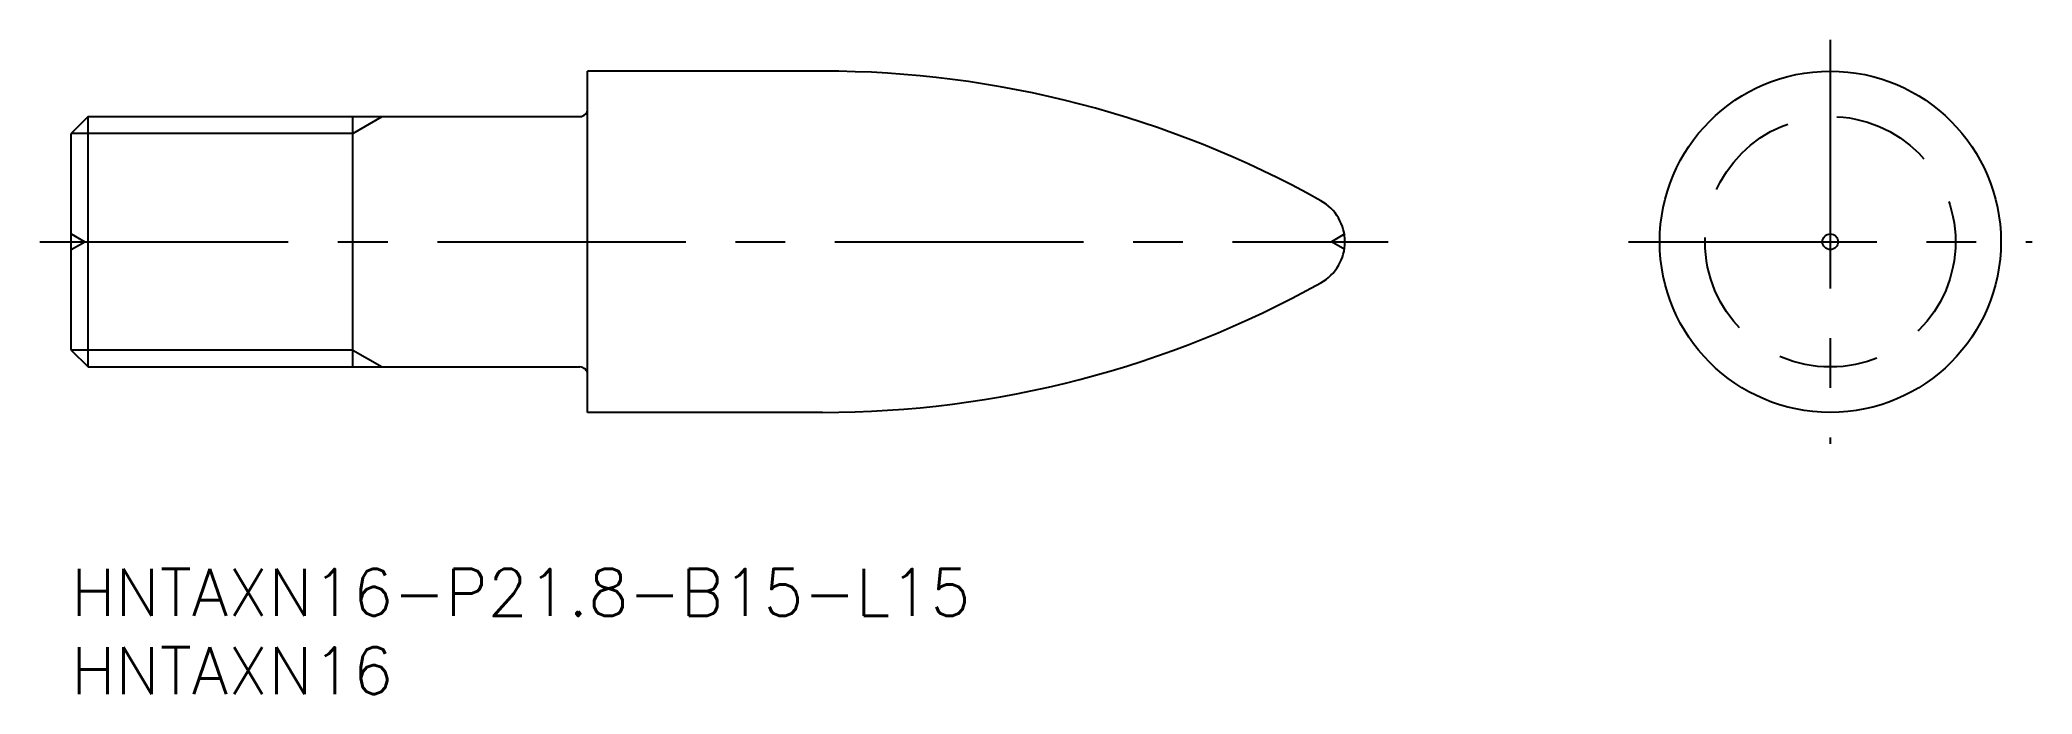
# Model space of a CAD drawing. Extents: x -2 to 125, y -8 to 34.
import ezdxf

# ---------------------------------------------------------------- set-up
doc = ezdxf.new("R2010")
doc.units = 0
doc.header["$LTSCALE"] = 0.5
doc.linetypes.add('CENTER', pattern=[50.8, 31.75, -6.35, 6.35, -6.35])
doc.linetypes.add('DASHED', pattern=[19.05, 12.7, -6.35])
for name, color, linetype in [('MSM_CENTER', 1, 'CENTER'), ('MSM_CONTINUOUS', 7, 'CONTINUOUS'), ('MSM_DASHED', 4, 'DASHED'), ('MSM_NARROW', 5, 'CONTINUOUS'), ('MSM_PART_NUMBER', 7, 'CONTINUOUS')]:
    doc.layers.add(name, color=color, linetype=linetype)
doc.styles.get("Standard").update_dxf_attribs({"font": 'txt.shx', "height": 3, "bigfont": 'bigfont.shx'})

# ---------------------------------------------------------------- blocks, each defined once
blk = doc.blocks.new('*U2')
at = {"layer": 'MSM_PART_NUMBER'}
blk.add_text('HNTAXN16-P21.8-B15-L15', height=3, dxfattribs=at).set_placement((0, -3))
blk = doc.blocks.new('*U3')
at = {"layer": 'MSM_PART_NUMBER'}
blk.add_text('HNTAXN16', height=3, dxfattribs=at).set_placement((0, -8))

msp = doc.modelspace()

# ---------------------------------------------------------------- linework, layer by layer
at = {"layer": 'MSM_CENTER'}
for p, q in [((112.4, 33.8), (112.4, 8)), ((-2, 20.9), (84.15, 20.9)), ((99.5, 20.9), (125.3, 20.9))]:
    msp.add_line(p, q, dxfattribs=at)
at = {"layer": 'MSM_CONTINUOUS'}
for p, q in [((33, 10), (33, 31.8)), ((48, 31.8), (33, 31.8)), ((1.08, 28.9), (0, 27.82)), ((1.08, 12.9), (1.08, 28.9)), ((1.08, 28.9), (32.5, 28.9)), ((18, 12.9), (18, 28.9)), ((0, 13.98), (0, 27.82)), ((0, 13.98), (1.08, 12.9)), ((1.08, 12.9), (32.5, 12.9)), ((48, 10), (33, 10))]:
    msp.add_line(p, q, dxfattribs=at)
for radius in [10.9, 0.5]:
    msp.add_circle((112.4, 20.9), radius, dxfattribs=at)
for centre, radius, start, end in [((48, -33.6), 65.4, 60.8559, 90), ((32.5, 29.4), 0.5, 270, 0), ((78.39, 20.9), 3, 299.1441, 60.8559), ((48, 75.4), 65.4, 270, 299.1441), ((32.5, 12.4), 0.5, 0, 90)]:
    msp.add_arc(centre, radius, start, end, dxfattribs=at)
at = {"layer": 'MSM_DASHED'}
for p, q in [((0, 21.4), (0.87, 20.9)), ((0, 20.4), (0.87, 20.9)), ((81.39, 21.4), (80.52, 20.9)), ((81.39, 20.4), (80.52, 20.9))]:
    msp.add_line(p, q, dxfattribs=at)
msp.add_circle((112.4, 20.9), 8, dxfattribs=at)
at = {"layer": 'MSM_NARROW'}
for p, q in [((18, 27.82), (19.87, 28.9)), ((18, 27.82), (0, 27.82)), ((18, 13.98), (0, 13.98)), ((18, 13.98), (19.87, 12.9))]:
    msp.add_line(p, q, dxfattribs=at)

# ---------------------------------------------------------------- block references
at = {"layer": 'MSM_CONTINUOUS'}
for name in ['*U2', '*U3']:
    msp.add_blockref(name, (0, 0), dxfattribs=at)

doc.saveas('drawing.dxf')
